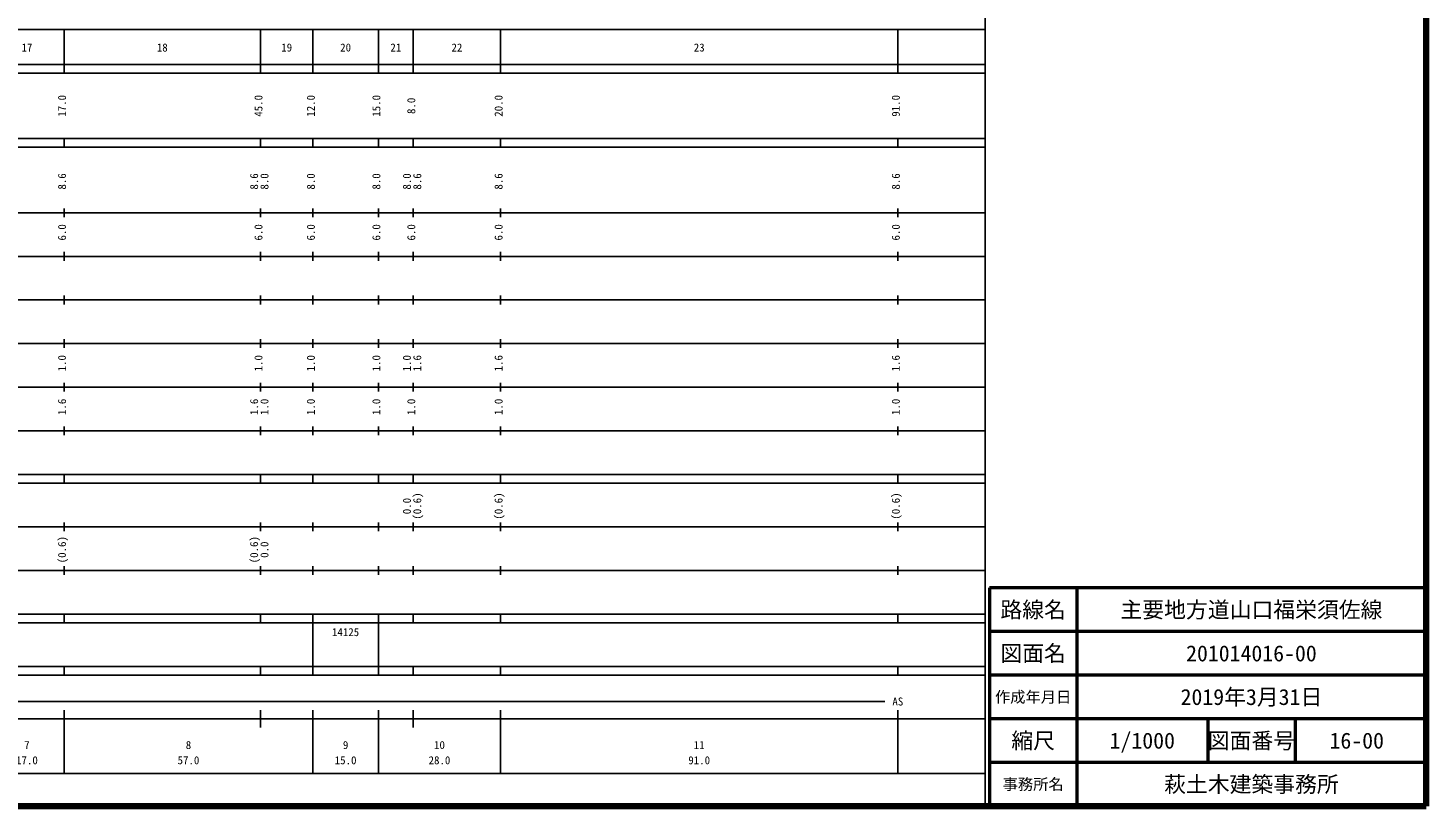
# Model space of a CAD drawing. Units: millimetres on the paper, enlarged 1000 times. Extents: x 40000 to 680000, y 20000 to 380000.
# Drawn here: x 359734 to 680000, y 20000 to 198357 of the extents above; entities that cross this region are included whole.
import ezdxf
from ezdxf.enums import TextEntityAlignment as Align

# ---------------------------------------------------------------- set-up
doc = ezdxf.new("R2010")
doc.units = ezdxf.units.MM
doc.header["$LTSCALE"] = 1000
for name, color, linetype, lineweight in [('M-TTL', 2, 'Continuous', 140), ('M-TTL-BAND', 7, 'Continuous', 25), ('M-TTL-FRAM', 2, 'Continuous', 50), ('M-TTL-LINE', 7, 'Continuous', 50)]:
    doc.layers.add(name, color=color, linetype=linetype, lineweight=lineweight)
doc.layers.add('M-TTL-TXT', color=7, linetype='Continuous')
doc.styles.add('ＭＳ ゴシック', font='')
doc.styles.get('ＭＳ ゴシック').set_extended_font_data('MS Gothic')

msp = doc.modelspace()

# ---------------------------------------------------------------- linework, layer by layer
at = {"layer": 'M-TTL'}
for p, q in [((680000, 20000), (680000, 380000)), ((40000, 20000), (680000, 20000))]:
    msp.add_line(p, q, dxfattribs=at)
at = {"layer": 'M-TTL-BAND'}
for p, q in [((579000, 20000), (579000, 370000)), ((68000, 198000), (579000, 198000)), ((368000, 188000), (368000, 198000)), ((413000, 188000), (413000, 198000)), ((425000, 188000), (425000, 198000)), ((440000, 188000), (440000, 198000)), ((448000, 188000), (448000, 198000)), ((468000, 188000), (468000, 198000)), ((559000, 188000), (559000, 198000)), ((40000, 190000), (579000, 190000)), ((40000, 188000), (579000, 188000)), ((40000, 173000), (579000, 173000)), ((368000, 171000), (368000, 173000)), ((413000, 171000), (413000, 173000)), ((425000, 171000), (425000, 173000)), ((440000, 171000), (440000, 173000)), ((448000, 171000), (448000, 173000)), ((468000, 171000), (468000, 173000)), ((559000, 171000), (559000, 173000)), ((40000, 171000), (579000, 171000)), ((368000, 155000), (368000, 157000)), ((413000, 155000), (413000, 157000)), ((425000, 155000), (425000, 157000)), ((440000, 155000), (440000, 157000)), ((448000, 155000), (448000, 157000)), ((468000, 155000), (468000, 157000)), ((559000, 155000), (559000, 157000)), ((40000, 156000), (579000, 156000)), ((46000, 146000), (579000, 146000)), ((368000, 145000), (368000, 147000)), ((413000, 145000), (413000, 147000)), ((425000, 145000), (425000, 147000)), ((440000, 145000), (440000, 147000)), ((448000, 145000), (448000, 147000)), ((468000, 145000), (468000, 147000)), ((559000, 145000), (559000, 147000)), ((52000, 136000), (579000, 136000)), ((368000, 135000), (368000, 137000)), ((413000, 135000), (413000, 137000)), ((425000, 135000), (425000, 137000)), ((440000, 135000), (440000, 137000)), ((448000, 135000), (448000, 137000)), ((468000, 135000), (468000, 137000)), ((559000, 135000), (559000, 137000)), ((46000, 126000), (579000, 126000)), ((368000, 125000), (368000, 127000)), ((413000, 125000), (413000, 127000)), ((425000, 125000), (425000, 127000)), ((440000, 125000), (440000, 127000)), ((448000, 125000), (448000, 127000)), ((468000, 125000), (468000, 127000)), ((559000, 125000), (559000, 127000)), ((52000, 116000), (579000, 116000)), ((368000, 115000), (368000, 117000)), ((413000, 115000), (413000, 117000)), ((425000, 115000), (425000, 117000)), ((440000, 115000), (440000, 117000)), ((448000, 115000), (448000, 117000)), ((468000, 115000), (468000, 117000)), ((559000, 115000), (559000, 117000)), ((46000, 106000), (579000, 106000)), ((368000, 105000), (368000, 107000)), ((413000, 105000), (413000, 107000)), ((425000, 105000), (425000, 107000)), ((440000, 105000), (440000, 107000)), ((448000, 105000), (448000, 107000)), ((468000, 105000), (468000, 107000)), ((559000, 105000), (559000, 107000)), ((40000, 96000), (579000, 96000)), ((40000, 94000), (579000, 94000)), ((368000, 94000), (368000, 96000)), ((413000, 94000), (413000, 96000)), ((425000, 94000), (425000, 96000)), ((440000, 94000), (440000, 96000)), ((448000, 94000), (448000, 96000)), ((468000, 94000), (468000, 96000)), ((559000, 94000), (559000, 96000)), ((49000, 84000), (579000, 84000)), ((368000, 83000), (368000, 85000)), ((413000, 83000), (413000, 85000)), ((425000, 83000), (425000, 85000)), ((440000, 83000), (440000, 85000)), ((448000, 83000), (448000, 85000)), ((468000, 83000), (468000, 85000)), ((559000, 83000), (559000, 85000)), ((40000, 74000), (579000, 74000)), ((368000, 73000), (368000, 75000)), ((413000, 73000), (413000, 75000)), ((425000, 73000), (425000, 75000)), ((440000, 73000), (440000, 75000)), ((448000, 73000), (448000, 75000)), ((468000, 73000), (468000, 75000)), ((559000, 73000), (559000, 75000)), ((40000, 64000), (579000, 64000)), ((40000, 62000), (579000, 62000)), ((368000, 62000), (368000, 64000)), ((413000, 62000), (413000, 64000)), ((425000, 62000), (425000, 64000)), ((425000, 52000), (425000, 62000)), ((440000, 62000), (440000, 64000)), ((440000, 52000), (440000, 62000)), ((448000, 62000), (448000, 64000)), ((468000, 62000), (468000, 64000)), ((559000, 62000), (559000, 64000)), ((40000, 52000), (579000, 52000)), ((368000, 50000), (368000, 52000)), ((413000, 50000), (413000, 52000)), ((425000, 50000), (425000, 52000)), ((440000, 50000), (440000, 52000)), ((448000, 50000), (448000, 52000)), ((468000, 50000), (468000, 52000)), ((559000, 50000), (559000, 52000)), ((40000, 50000), (579000, 50000)), ((71000, 44000), (556000, 44000)), ((368000, 27500), (368000, 42000)), ((413000, 38000), (413000, 42000)), ((425000, 27500), (425000, 42000)), ((440000, 27500), (440000, 42000)), ((448000, 38000), (448000, 42000)), ((468000, 27500), (468000, 42000)), ((559000, 27500), (559000, 42000)), ((40000, 40000), (579000, 40000)), ((68000, 27500), (579000, 27500))]:
    msp.add_line(p, q, dxfattribs=at)
at = {"layer": 'M-TTL-FRAM'}
for p, q in [((680000, 70000), (580000, 70000)), ((580000, 70000), (580000, 20000))]:
    msp.add_line(p, q, dxfattribs=at)
at = {"layer": 'M-TTL-LINE'}
for p, q in [((600000, 70000), (600000, 20000)), ((680000, 60000), (580000, 60000)), ((680000, 50000), (580000, 50000)), ((680000, 40000), (580000, 40000)), ((630000, 40000), (630000, 30000)), ((650000, 40000), (650000, 30000)), ((680000, 30000), (580000, 30000))]:
    msp.add_line(p, q, dxfattribs=at)

# ---------------------------------------------------------------- texts
at = {"layer": 'M-TTL-BAND', "style": 'ＭＳ ゴシック'}
for s, p in [('17', (359500, 192405)), ('18', (390500, 192405)), ('19', (419000, 192405)), ('20', (432500, 192405)), ('21', (444000, 192405)), ('22', (458000, 192405)), ('23', (513500, 192405)), ('AS', (559000, 42500)), ('7', (359500, 32523)), ('8', (396500, 32523)), ('9', (432500, 32523)), ('10', (454000, 32523)), ('11', (513500, 32523)), ('17.0', (359500, 29033)), ('57.0', (396500, 29033)), ('15.0', (432500, 29033)), ('28.0', (454000, 29033)), ('91.0', (513500, 29033))]:
    msp.add_text(s, height=1833, dxfattribs=at).set_placement(p, align=Align.BOTTOM_CENTER)
for s, p in [('17.0', (369000, 180500)), ('45.0', (414000, 180500)), ('12.0', (426000, 180500)), ('15.0', (441000, 180500)), ('20.0', (469000, 180500)), ('91.0', (560000, 180500)), ('8.0', (449000, 180500)), ('8.6', (369000, 163174)), ('8.6', (413000, 163174)), ('8.0', (415370, 163174)), ('8.0', (426000, 163174)), ('8.0', (441000, 163174)), ('8.0', (448000, 163174)), ('8.6', (450370, 163174)), ('8.6', (469000, 163174)), ('8.6', (560000, 163174)), ('6.0', (369000, 151500)), ('6.0', (414000, 151500)), ('6.0', (426000, 151500)), ('6.0', (441000, 151500)), ('6.0', (449000, 151500)), ('6.0', (469000, 151500)), ('6.0', (560000, 151500)), ('1.0', (369000, 121500)), ('1.0', (414000, 121500)), ('1.0', (426000, 121500)), ('1.0', (441000, 121500)), ('1.0', (448000, 121500)), ('1.6', (450370, 121500)), ('1.6', (469000, 121500)), ('1.6', (560000, 121500)), ('1.6', (369000, 111500)), ('1.6', (413000, 111500)), ('1.0', (415370, 111500)), ('1.0', (426000, 111500)), ('1.0', (441000, 111500)), ('1.0', (449000, 111500)), ('1.0', (469000, 111500)), ('1.0', (560000, 111500)), ('0.0', (448000, 88764)), ('(0.6)', (450370, 88764)), ('(0.6)', (469000, 88764)), ('(0.6)', (560000, 88764)), ('(0.6)', (369000, 78764)), ('(0.6)', (413000, 78764)), ('0.0', (415370, 78764))]:
    msp.add_text(s, height=1833, rotation=90, dxfattribs=at).set_placement(p, align=Align.BOTTOM_CENTER)
msp.add_text('14125', height=1833, dxfattribs=at).set_placement((429375, 58405), align=Align.BOTTOM_LEFT)
at = {"layer": 'M-TTL-TXT', "style": 'ＭＳ ゴシック'}
for s, height, p in [('路線名', 3666, (590000, 65000)), ('路線名', 3666, (590000, 65000)), ('主要地方道山口福栄須佐線', 3666, (640000, 65000)), ('図面名', 3666, (590000, 55000)), ('図面名', 3666, (590000, 55000)), ('201014016-00', 3666, (640000, 55000)), ('作成年月日', 2566, (590000, 45000)), ('作成年月日', 2566, (590000, 45000)), ('2019年3月31日', 3666, (640000, 45000)), ('縮尺', 3666, (590000, 35000)), ('縮尺', 3666, (590000, 35000)), ('1/1000', 3666, (615000, 35000)), ('図面番号', 3666, (640000, 35000)), ('図面番号', 3666, (640000, 35000)), ('16-00', 3666, (664125, 35000)), ('事務所名', 2566, (590000, 25000)), ('事務所名', 2566, (590000, 25000)), ('萩土木建築事務所', 3666, (640000, 25000))]:
    msp.add_text(s, height=height, dxfattribs=at).set_placement(p, align=Align.MIDDLE_CENTER)

doc.saveas('drawing.dxf')
